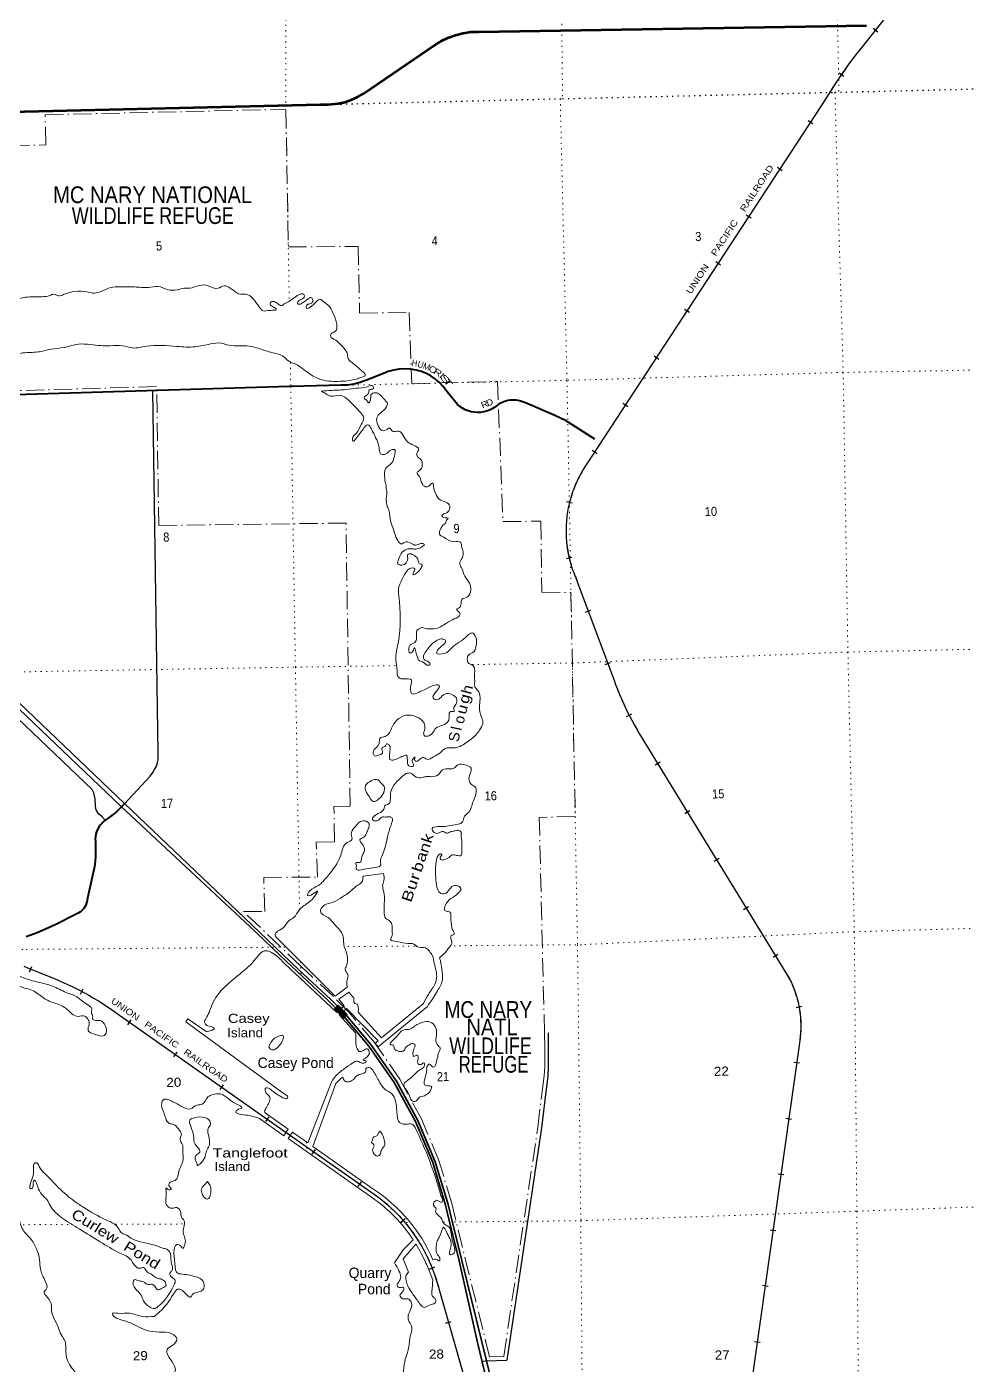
# Model space of a CAD drawing. Header units: feet. Extents: x 505285 to 763886, y -543582 to -353855.
# Drawn here: x 515456 to 533456, y -489985 to -464358 of the extents above; entities that cross this region are included whole.
import ezdxf
from ezdxf.enums import TextEntityAlignment as Align

# ---------------------------------------------------------------- set-up
doc = ezdxf.new("R2010")
doc.units = ezdxf.units.FT
doc.header["$LTSCALE"] = 70
doc.linetypes.add('DOT_DASHED', pattern=[7.7, 5, -1.2, 0.3, -1.2])
doc.linetypes.add('DOTTED', pattern=[1.5, 0.3, -1.2])
for name, color, linetype, lineweight in [('20', 7, 'Continuous', 70), ('23', 7, 'Continuous', 70), ('26', 7, 'Continuous', 40), ('27', 7, 'Continuous', 13), ('29', 7, 'Continuous', 25), ('34', 7, 'Continuous', 25), ('39', 7, 'Continuous', 13), ('42', 7, 'Continuous', 25), ('44', 7, 'DOT_DASHED', 13), ('57', 7, 'Continuous', 13), ('6', 7, 'DOTTED', 25), ('7', 7, 'DOTTED', 13)]:
    doc.layers.add(name, color=color, linetype=linetype, lineweight=lineweight)
doc.layers.add('41', color=7, linetype='Continuous')

msp = doc.modelspace()

# ---------------------------------------------------------------- linework, layer by layer
at = {"layer": '20', "lineweight": 35}
for p, q in [((517269.86, -479292.64), (509086.5, -471490.19)), ((517328.52, -479231.12), (509208.76, -471489.31)), ((517269.86, -479292.64), (519725.83, -481585.91)), ((519760.33, -481549.73), (517328.52, -479231.12)), ((520434.21, -482261.32), (519725.83, -481585.91)), ((524809.51, -492511.13), (524171.31, -489919.55))]:
    msp.add_line(p, q, dxfattribs=at)
for points in [[(524253.75, -489898.85), (523588.84, -487198.78), (523518.52, -486907.78), (523272.4, -486087.55), (522941.88, -485297.55), (522530.61, -484546.42), (522043.06, -483842.4), (521574.45, -483288.73), (521273.91, -482980.67), (520657.12, -482404.77), (519760.33, -481549.73)], [(524171.31, -489919.55), (524079.97, -489548.63), (523731.33, -487986.5), (523540.26, -487210.63), (523470.24, -486920.85), (523225.26, -486104.43), (522896.77, -485319.26), (522488.01, -484572.73), (522003.33, -483872.86), (521537.43, -483322.38), (521238.93, -483016.42), (520622.81, -482441.14), (520434.21, -482261.32)], [(524896.97, -492511.28), (524894.07, -492499.03), (524253.75, -489898.85)]]:
    msp.add_lwpolyline(points, dxfattribs=at)
at = {"layer": '23'}
msp.add_lwpolyline([(509849.07, -466104.82), (509849.72, -466104.81), (515143.03, -465984.84), (521070.86, -465844.14), (521224.56, -465843.45), (521286.38, -465841.44), (521414.96, -465827.27), (521541.35, -465799.73), (521664.18, -465759.14), (521782.08, -465705.92), (521893.78, -465640.68), (523280.62, -464697.35), (523353.55, -464649.58), (523381.18, -464633.82), (523517.16, -464567.29), (523659.35, -464515.34), (523806.19, -464478.55), (523956.07, -464457.3), (524106.17, -464455), (531530.13, -464330.84)], dxfattribs=at)
at = {"layer": '26'}
msp.add_line((517328.52, -479231.12), (517269.86, -479292.64), dxfattribs=at)
for points in [[(526325.48, -472253.57), (525819.32, -471926.65), (525772.97, -471899.37), (525696.98, -471863.02), (525549.72, -471795.51), (525003.09, -471558.99), (524946.92, -471536.3), (524888.69, -471519.6), (524829.03, -471509.08), (524768.59, -471504.86), (524708.05, -471506.97), (524664.8, -471512.41), (524641.09, -471518.4), (524585.15, -471537.04), (524531.46, -471561.42), (524480.62, -471591.28), (524433.18, -471626.3), (524412.72, -471641.28), (524362.43, -471672.62), (524309.13, -471698.53), (524253.41, -471718.73), (524195.89, -471733), (524137.2, -471741.17), (524077.97, -471743.17), (524018.85, -471738.96), (523960.5, -471728.6), (523903.56, -471712.19), (523848.63, -471689.92), (523796.34, -471662.04), (523747.25, -471628.84), (523701.9, -471590.69), (523501.74, -471348.34), (523483.09, -471320.37), (523421.67, -471240.89), (523352.27, -471168.27), (523275.67, -471103.3), (523192.69, -471046.7), (523104.25, -470999.07), (523036.32, -470971.21), (523011.25, -470960.93), (522986.32, -470954.2), (522906.8, -470932.75), (522799.9, -470915.62), (522691.8, -470909.77), (522583.67, -470915.24), (522476.71, -470931.99), (522372.09, -470959.82), (522326.83, -470975.61), (521964.37, -471122.39), (521958.24, -471125.03), (521839.78, -471168.43), (521717.44, -471199.22), (521592.55, -471217.05), (521466.48, -471221.73), (520533.48, -471242.62), (520508.92, -471243.17), (520483.48, -471243.94), (515235.45, -471404.38)], [(517269.86, -479292.64), (517178.1, -479385.46), (517079.15, -479464.95), (517066.25, -479473.88), (517041.66, -479490.89), (517016.25, -479507.43), (516977.09, -479534.03), (516950.77, -479556.27), (516925.87, -479577.31), (516900.77, -479601.08), (516891.37, -479609.98), (516860.56, -479645.99), (516833.68, -479685.02), (516811.04, -479726.64), (516792.86, -479770.4), (516779.36, -479815.82), (516770.68, -479862.41), (516766.92, -479909.64), (516768.12, -479957.01), (516769.72, -479973.64), (516771.64, -480170.87), (516771.18, -480233.64), (516767.43, -480338.54), (516752.73, -480442.48), (516747.5, -480467.58), (516619.47, -481041.53), (516610.53, -481084.67), (516583.92, -481176.99), (516566.95, -481208.49), (516546.77, -481238.05), (516523.62, -481265.33), (516497.74, -481290.05), (516469.42, -481311.93), (516438.97, -481330.72), (516411.92, -481344.01), (515986.93, -481560.58), (515654.89, -481704.75), (515654.83, -481704.77), (515444.52, -481779.51)]]:
    msp.add_lwpolyline(points, dxfattribs=at)
at = {"layer": '29'}
for p, q in [((517969.89, -478274.15), (517868.8, -471324.93)), ((517818.56, -478703.64), (517326.57, -479233.22)), ((524649.2, -489889.04), (525311.09, -485439.7)), ((524253.75, -489898.85), (524171.31, -489919.55)), ((524253.75, -489898.85), (524646.08, -489891.12))]:
    msp.add_line(p, q, dxfattribs=at)
for points in [[(516956.94, -479547.72), (516897.33, -479482.74), (516831.06, -479426.91), (516785.72, -479353.63), (516771.77, -479287.32), (516764.8, -479137.27), (516736.89, -479025.6), (516706.11, -478962.39), (514130.69, -476506.84)], [(517818.56, -478703.64), (517869.43, -478636.54), (517902.95, -478580.65), (517938.71, -478515.81), (517958.82, -478444.26), (517967.76, -478392.83), (517969.89, -478274.15)], [(525311.09, -485439.7), (525394.04, -484751.62), (525434.27, -484452.01), (525443.2, -484264.2), (525443.2, -483910.94), (525438.74, -483620.27)]]:
    msp.add_lwpolyline(points, dxfattribs=at)
at = {"layer": '34', "lineweight": 13}
for p, q in [((539074.46, -455109.66), (531493.54, -464679.65)), ((515455.9, -482369), (516043.83, -482608.4)), ((523339.44, -488513.72), (525517.91, -496133.73))]:
    msp.add_line(p, q, dxfattribs=at)
at = {"layer": '34'}
for p, q in [((531655.66, -464384.63), (531742.36, -464453.31)), ((531004.94, -465240.87), (531095.96, -465303.73)), ((530408.27, -466149.57), (530500.84, -466210.12)), ((529823.55, -467048.32), (529916.11, -467108.86)), ((529227.02, -467955.57), (529319.59, -468016.11)), ((528642.3, -468854.31), (528734.86, -468914.86)), ((528045.77, -469761.56), (528138.34, -469822.11)), ((527461.05, -470660.31), (527553.62, -470720.85)), ((526864.52, -471567.56), (526957.09, -471628.1)), ((526279.8, -472466.3), (526372.37, -472526.85)), ((525789.04, -473448.43), (525896.54, -473474.46)), ((525783.48, -474535.88), (525891.21, -474510.78)), ((526148.67, -475564.83), (526252.35, -475526.29)), ((526524.74, -476568.93), (526628.42, -476530.38)), ((526936.4, -477566.51), (527034.75, -477515.91)), ((527485.56, -478491.72), (527579.9, -478433.99)), ((528050.08, -479419.22), (528144.43, -479361.49)), ((528611.96, -480332.42), (528706.31, -480274.68)), ((529176.49, -481259.92), (529270.83, -481202.19)), ((529738.37, -482173.12), (529832.72, -482115.38)), ((515508.05, -482450.82), (515549.77, -482348.38)), ((516484.75, -482877.96), (516536.76, -482780.34)), ((530180.92, -483133.68), (530289.58, -483113.04)), ((517389.1, -483464.78), (517452.71, -483374.29)), ((518267.76, -484079.27), (518331.38, -483988.78)), ((530137.5, -484180.58), (530247.03, -484195.99)), ((519154.53, -484705.84), (519218.15, -484615.35)), ((520033.2, -485320.32), (520096.81, -485229.84)), ((529983.56, -485255.4), (530093.1, -485270.82)), ((520919.96, -485946.89), (520983.58, -485856.41)), ((529836.69, -486317.51), (529946.22, -486332.93)), ((521798.62, -486561.38), (521862.24, -486470.9)), ((522616.71, -487248.84), (522700.57, -487176.71)), ((529682.76, -487392.33), (529792.29, -487407.75)), ((523164.16, -488143.64), (523266.92, -488102.72)), ((529535.88, -488454.44), (529645.41, -488469.86)), ((523471.28, -489179.01), (523577.63, -489148.61)), ((529381.95, -489529.27), (529491.48, -489544.68))]:
    msp.add_line(p, q, dxfattribs=at)
for points in [[(539082.42, -455101.39), (531494.39, -464680.35), (531455.24, -464727.56), (531361.38, -464846.71), (531269.45, -464966.06), (531179.27, -465087.5), (531091.57, -465211.53), (531005.79, -465335.73), (530922.22, -465461.31), (530841.12, -465589.48), (530659.77, -465869.57), (526163.25, -472744.24), (526145.62, -472773.16), (526126.36, -472803.21), (526105.49, -472836.56), (526085.4, -472870.54), (526065.89, -472904.75), (526046.78, -472939.3), (526028.47, -472973.98), (526010.74, -473009.39), (525993.5, -473044.83), (525977.16, -473080.62), (525961.11, -473116.53), (525945.84, -473153.08), (525931.29, -473189.56), (525917.33, -473226.28), (525903.84, -473263.53), (525891.37, -473300.82), (525879.2, -473338.23), (525867.91, -473375.99), (525857.02, -473414.08), (525847.03, -473452), (525837.75, -473490.37), (525828.95, -473528.76), (525820.76, -473567.38), (525813.58, -473606.05), (525806.78, -473645.04), (525800.69, -473683.97), (525795.42, -473723.04), (525790.85, -473762.04), (525786.87, -473801.29), (525783.39, -473840.55), (525780.93, -473879.86), (525778.97, -473919.2), (525777.81, -473958.67), (525777.17, -473998.17), (525777.42, -474037.52), (525778.19, -474076.89), (525779.67, -474116.2), (525781.96, -474155.64), (525784.86, -474194.83), (525788.36, -474234.23), (525792.69, -474273.27), (525797.6, -474312.55), (525803.35, -474351.46), (525809.6, -474390.39), (525816.48, -474429.06), (525824.14, -474467.86), (525832.65, -474506.3), (525841.56, -474544.57), (525851.28, -474582.97), (525861.52, -474620.89), (525872.48, -474658.75), (525884.35, -474696.44), (525896.55, -474733.75), (525909.45, -474771), (525923.28, -474808.09), (525937.43, -474844.79), (525952.2, -474881.22), (525967.89, -474917.52), (525999.55, -474999.57), (526708.27, -476905.94), (526719.73, -476936.37), (526759.4, -477038.3), (526801, -477139.83), (526845.1, -477240.66), (526889.98, -477340.31), (526936.8, -477439.57), (526986.13, -477538.13), (527036.23, -477635.51), (527087.96, -477731.96), (527142.18, -477827.68), (527179.7, -477887.32), (529986.07, -482473.3), (530058, -482594.18), (530068.23, -482614.86), (530083.36, -482646.3), (530097.88, -482677.85), (530111.76, -482709.7), (530125, -482741.67), (530137.81, -482773.99), (530150.2, -482806.45), (530161.73, -482839.19), (530172.85, -482872.07), (530183.32, -482905.27), (530193.37, -482938.61), (530202.61, -482972.04), (530211.42, -483005.61), (530219.61, -483039.3), (530227.16, -483073.3), (530234.11, -483107.2)], [(515396.74, -482344.44), (515456.3, -482367.98), (516044.25, -482607.39), (516070.42, -482618.36), (516167.88, -482661.24), (516264.6, -482706.52), (516360.15, -482752.52), (516455.28, -482800.4), (516549.67, -482850.69), (516642.88, -482901.69), (516735.16, -482954.27), (516826.7, -483009.25), (517012.52, -483130.13), (519951.41, -485196.1), (522038.33, -486663.16), (522083.68, -486694.09), (522128.53, -486726.09), (522173.22, -486758.78), (522216.78, -486792.1), (522259.95, -486826.47), (522302.57, -486861.31), (522344.75, -486896.91), (522385.85, -486933.45), (522426.8, -486970.66), (522466.92, -487008.41), (522506.26, -487047.01), (522544.77, -487086.14), (522582.81, -487126.04), (522620.32, -487166.41), (522656.76, -487207.68), (522692.68, -487249.43), (522727.82, -487292.01), (522762.42, -487335.06), (522795.88, -487378.72), (522828.8, -487422.84), (522860.88, -487467.49), (522892.21, -487513), (522922.61, -487558.73), (522952.55, -487605.23), (522981.27, -487652.04), (523009.53, -487699.61), (523036.57, -487747.49), (523063.06, -487795.83), (523088.64, -487844.41), (523113.46, -487893.83), (523137.06, -487943.56), (523160.04, -487993.43), (523182.26, -488044.15), (523203.47, -488094.81), (523223.86, -488145.99), (523243.09, -488197.8), (523261.63, -488249.44), (523279.33, -488301.63), (523295.89, -488354.43), (523311.75, -488407.08), (523326.71, -488459.96), (523340.5, -488513.44), (525518.96, -496133.43)], [(530234.11, -483107.2), (530240.62, -483141.46), (530246.34, -483175.61), (530251.6, -483210.09), (530256.09, -483244.47), (530260.15, -483278.99), (530263.62, -483313.43), (530266.44, -483348.18), (530268.47, -483382.82), (530270.11, -483417.4), (530271.1, -483452.3), (530271.54, -483486.92), (530271.34, -483521.65), (530270.33, -483556.48), (530268.96, -483591.05), (530266.97, -483625.73), (530264.17, -483660.51), (530260.99, -483695.03), (530257.23, -483729.47), (530252.64, -483764), (530237.67, -483860.62), (529138.3, -491670.53)]]:
    msp.add_lwpolyline(points, dxfattribs=at)
at = {"layer": '34', "lineweight": 13}
for points in [[(530840.2, -465588.88), (530658.85, -465868.97), (526162.32, -472743.65), (526144.69, -472772.57)], [(525966.88, -474917.93), (525998.53, -474999.95), (526707.99, -476908.3), (526709.95, -476914.19)], [(527141.24, -477828.24), (527178.77, -477887.89), (529985.13, -482473.86), (530057.04, -482594.7)], [(516826.12, -483010.18), (517011.91, -483131.04), (519950.78, -485196.99), (522037.71, -486664.06)], [(530251.56, -483763.84), (530236.59, -483860.45), (529137.22, -491670.36), (529090.21, -491976.88), (529070.76, -492174.25), (529063.42, -492459.75), (528911.53, -497442.45)]]:
    msp.add_lwpolyline(points, dxfattribs=at)
for centre, radius, start, end in [((538190.47, -470181.17), 8666.93, 140.59693, 148.00374), ((528035.39, -474009.32), 2259.27, 146.81029, 203.71388), ((532595.07, -474697.74), 6288.42, 200.5808, 209.85582), ((513655.45, -488221.19), 6099.82, 58.68135, 66.94907), ((528281.19, -483490.91), 1989.18, 352.11386, 26.77868), ((520279.24, -489284.5), 3155.78, 14.13722, 56.13603)]:
    msp.add_arc(centre, radius, start, end, dxfattribs=at)
at = {"layer": '39'}
for p, q in [((521916.24, -480488.11), (522192.7, -480442.05)), ((521896.32, -480623.68), (522286.22, -480568.93)), ((520390.5, -482294.15), (521391.12, -483229.59)), ((521391.12, -483229.59), (521416.15, -483206.5)), ((521441.59, -483282.52), (521748.31, -483620.33)), ((521292.13, -484547.49), (520834.54, -485728.49)), ((519907.65, -485258.35), (520377.98, -485589.54)), ((520020.98, -485154.72), (520459.46, -485463.96)), ((520377.98, -485589.54), (520459.46, -485463.96)), ((520539.52, -485520.43), (520834.54, -485728.49)), ((520458.9, -485646.52), (522051.18, -486767.75)), ((520932.71, -485797.72), (522077.81, -486605.31)), ((518268.41, -487830.58), (518300.41, -488167.84))]:
    msp.add_line(p, q, dxfattribs=at)
for points in [[(520242.56, -481803.33), (521360.58, -482918.17), (521589.47, -482747.96)], [(521416.15, -483206.5), (521528.98, -483101.58), (521426.8, -482977.18), (521621.82, -482843.65), (521716.82, -482957.94), (521712.49, -483030.39), (521735.26, -483059.99), (521785.79, -483074.86), (521805.76, -483156.78), (521801.38, -483227.22), (522243.11, -483718.69), (523048.1, -483058.96)], [(523123.34, -483115.14), (522181.77, -483886.15), (522124.02, -483821.19), (522181.32, -483773.98), (521578.33, -483156.81), (521470.73, -483255.11), (521441.59, -483282.52)], [(520418.33, -484812.18), (520268.03, -484706.44), (518497.33, -483408.15), (518538.25, -483354.94), (518889.19, -483597.79)], [(521453.76, -484505.47), (521373.42, -484589.76), (520932.71, -485797.72)], [(520537.72, -485522.57), (520539.52, -485520.43), (520458.9, -485646.52)], [(522854.21, -487585.77), (522660.04, -487772.39), (522491.25, -488023.56)], [(522902.94, -487665.42), (522660.15, -487949.22), (522764.35, -488199.94)], [(523093.06, -488029.35), (523110.45, -488063.4), (523229.6, -488351.66)]]:
    msp.add_lwpolyline(points, dxfattribs=at)
for centre, radius, start, end in [((520047.35, -485125.91), 39.05, 146.13238, 227.52413), ((516429.3, -488628.32), 7205.48, 15.16736, 26.30849), ((520396.7, -489195.07), 3087.55, 23.3803, 57.01094), ((520396.7, -489195.07), 2937.55, 33.21879, 55.72141), ((520396.7, -489195.07), 2937.55, 23.38031, 31.43083), ((518403.55, -488125.89), 111.34, 202.13078, 252.10552)]:
    msp.add_arc(centre, radius, start, end, dxfattribs=at)
for points in [[(509956.18, -468699.8), (510173.36, -468709.46), (510381.19, -468754.76), (510559.38, -468820.86), (510588.97, -468884.46), (510514.74, -468972.63), (510436.59, -469064.92), (510391.52, -469112.2), (510406.83, -469166.1), (510498.18, -469123.74), (510590.28, -469027.11), (510669.18, -468966.96), (510710.52, -468931.81), (510788.48, -468917.91), (510927.29, -468844.28), (511169.08, -468882.75), (511318.48, -468919.39), (511555.13, -468909.75), (511726.94, -468959.93), (512027.1, -469091.45), (512323.62, -469152.74), (512390.3, -469171.25), (512499.95, -469224.91), (512556.7, -469334.08), (512664.9, -469411.89), (512840.06, -469347.45), (513013.67, -469303.14), (513101.86, -469297.02), (513267.5, -469341.32), (513459.22, -469384.99), (513663.5, -469450.48), (513770.91, -469494.14), (513967.91, -469505.54), (514089.54, -469470.5), (514151.23, -469446.93), (514204.14, -469477.83), (514243.85, -469545.21), (514447.14, -469568.51), (514643.11, -469535.73), (514762.74, -469500.74), (514904.07, -469535.56), (515131.3, -469552.27), (515238.34, -469579.87), (515314.21, -469561.99), (515434.07, -469537.04), (515746.97, -469525.59), (515894.97, -469501.98), (515976.76, -469479.95), (516067.79, -469509.94), (516161.58, -469485.61), (516603.99, -469432.9), (516720.97, -469456.25), (516850.96, -469435.07), (517021.91, -469362.69), (517368.59, -469336.38), (517517.2, -469338.87), (517782.41, -469348.65), (517966.66, -469330.21), (518148.68, -469388.18), (518335.55, -469395.8), (518477.35, -469364.3), (518573.7, -469364.03), (518755.1, -469309.48), (518927.93, -469317.43), (519111.72, -469365.32), (519241.1, -469318.04), (519348.47, -469359.69), (519424.06, -469416.18), (519509.59, -469468.4), (519686.71, -469488.31), (519793.05, -469572.19), (519902.89, -469720.3), (519966.77, -469791.12), (520121.26, -469787.45), (520231.28, -469770.77), (520180, -469723.76), (520112.57, -469673.12), (520117.7, -469634.81), (520187.64, -469621.1), (520269.02, -469667.39), (520327.91, -469696.14), (520393.27, -469658.41), (520492.47, -469607.83), (520630.62, -469506.09), (520760.61, -469484.91), (520765.84, -469537.04), (520680.78, -469591.3), (520636.09, -469654.66), (520676.59, -469669.77), (520748.02, -469633.91), (520832.98, -469575.63), (520898.44, -469541.93), (520929.8, -469595.44), (520895.14, -469658.55), (520819.41, -469682.46), (520806.96, -469751.07), (520886.51, -469719.04)], [(520886.51, -469719.04), (520984.91, -469634.32), (521061.89, -469578.23), (521145.37, -469628.5), (521251.89, -469720.41), (521331.74, -469873.25), (521390.07, -470050.71), (521353.36, -470198.27), (521281.97, -470236.14), (521267.05, -470284.72), (521371.19, -470360.62), (521502.64, -470488.11), (521585.56, -470600.69), (521606.14, -470708.71), (521710.9, -470810.72), (521839.96, -470922.19), (521931.04, -471039.83), (521874.79, -471065.79), (521783.92, -471096.08), (521595.17, -471136.65), (521410.73, -471146.92), (521236.04, -471143.14), (521032.91, -471092.07), (520764.06, -470925.64), (520578.63, -470807.46), (520481.34, -470767.57), (520380.97, -470681.54), (520091.54, -470579.9), (519854.93, -470505.14), (519665.35, -470467.44), (519285.45, -470446.32), (519176.31, -470414.75), (518973.95, -470431.61), (518678.09, -470484.85), (518334.68, -470478.94), (517744.4, -470474.87), (517482.18, -470507.22), (517288.5, -470465.6), (517053.61, -470465.15), (516679.73, -470443.89), (516446.63, -470433.34), (516171.11, -470498.16), (515922.93, -470530.18), (515669.25, -470584.43), (515382.63, -470603.29), (515108.83, -470656.01), (514887.11, -470617.07), (514650.88, -470644.78), (514419.45, -470620.13), (514238.41, -470604.34), (514162.58, -470537.82), (514053.92, -470612.74), (513896.92, -470680.77), (513222.09, -470666.65), (513047.35, -470662.76), (512812.6, -470581.93), (512645.52, -470561.78), (512542.96, -470554.17), (512476.28, -470535.66), (512330.76, -470579.3), (512112.11, -470586.5), (511297.4, -470513.41), (511014.32, -470512.1), (510811.49, -470508.88), (510770.19, -470459.62), (510784.61, -470388.94), (510751.24, -470335.48), (510589.43, -470283.06), (510421.31, -470218.73), (510436.14, -470166.13), (510531.37, -470117.65), (510590.11, -470053.96), (510574.8, -470000.07), (510493.29, -469947.75), (510378.51, -469932.39), (510317.52, -469899.67), (510303.7, -469823.64), (510319.05, -469706.73), (510309.71, -469650.68), (510262.73, -469702.03), (510177.91, -469766.34), (510096.81, -469732.1), (510056.82, -469652.67), (509966.24, -469667.82)], [(523012.9, -475859.79), (523156.05, -475886.53), (523316.28, -475870.67), (523565.99, -475732.12), (523736.93, -475573.33), (523685.23, -475508.24), (523730.77, -475481.04), (523769.07, -475401.76), (523781.34, -475325.1), (523892.52, -475272.23), (523953.83, -475146.18), (523926.52, -475008.18), (523841.22, -474879.59), (523775.19, -474716.38), (523743.22, -474636.76), (523786.89, -474529.22), (523801.48, -474380.17), (523777.78, -474310.4), (523765.92, -474232.31), (523625.06, -474217.57), (523436.36, -474131.62), (523356.76, -474075.24), (523382.23, -473962.1), (523426.88, -473896.74), (523468.26, -473863.6), (523487.01, -473806.89), (523520.37, -473773.95), (523435.55, -473751.85), (523400.78, -473724.54), (523434, -473685.57), (523511.5, -473651.58), (523552.93, -473534.05), (523478.97, -473461.45), (523351.17, -473404.2), (523278.28, -473291.39), (523241.08, -473159.65), (523227.5, -473093.66), (523162.32, -473139.41), (523110.81, -473168.77), (523027.34, -473118.5), (522971.66, -472969.11), (522925.75, -472893.84), (522980.89, -472848.33), (523024.89, -472754.84), (523002.3, -472646.87), (522934.73, -472590.2), (522921.24, -472528.22), (522959.55, -472448.94), (522859.36, -472370.94), (522743.37, -472303.37), (522660.26, -472182.76), (522572.02, -472100.46), (522455.61, -472101.21), (522406.15, -472046.12), (522304.81, -472090.73), (522156.09, -471911.39), (522156.56, -471845.07), (522183.47, -471794.19), (522283.74, -471703.39), (522356.84, -471567.02), (522288.62, -471482.23), (522214.38, -471397.59), (522131.33, -471365.4), (522043.85, -471401.64), (522037.55, -471476.14), (521997.24, -471555.47), (521955.95, -471506.21), (521910.97, -471471.11), (521953.84, -471415.83), (522004.65, -471356.35), (522007.68, -471314.08), (522089.29, -471284.01), (522080.51, -471239.83), (521969.93, -471249.59), (521765.04, -471278.86), (521572.99, -471302.69), (521295.15, -471318.94), (521092.79, -471335.8)], [(521092.79, -471335.8), (521176.18, -471382.05), (521271.69, -471432.03), (521457.95, -471413.54), (521567.7, -471471.22), (521847.25, -471751.94), (521905.58, -471842.99), (521856.36, -471970.76), (521763.94, -472139.74), (521688.08, -472244.02), (521693.03, -472284.1), (521806.91, -472174.89), (521880.95, -472078.69), (521941.37, -472000.89), (521979.03, -471979.9), (522051.12, -472058.57), (522133.3, -472225.41), (522198.02, -472418.8), (522228.78, -472532.61), (522305.39, -472546.87), (522398.19, -472480.36), (522491.93, -472454.02), (522492.78, -472576.58), (522443.65, -472708.36), (522327.62, -472811.59), (522305.89, -472998.99), (522344.82, -473291.45), (522348.1, -473518.45), (522384.26, -473606), (522403.22, -473730.14), (522501.41, -474067.41), (522554.56, -474194.76), (522638.32, -474257.07), (522679.84, -474229.97), (522808.67, -474244.99), (522899.93, -474285.02), (523005.47, -474248.36), (523059.97, -474261.13), (522945.62, -474350.25), (522859.44, -474356.32), (522719.09, -474363.67), (522624.56, -474442.27), (522571.01, -474556.08), (522556.87, -474638.8), (522661.81, -474662.43), (522730.58, -474598.51), (522747.05, -474529.79), (522745.6, -474467.53), (522779.28, -474448.65), (522854.03, -474468.98), (522931.86, -474535.45), (522949.23, -474591.31), (522976.52, -474642.9), (523021.04, -474657.92), (523004.34, -474716.59), (522906.5, -474825.42), (522850.88, -474850.85), (522854.05, -474814.61), (522882.28, -474733.56), (522833.75, -474718.64), (522750.37, -474758.8), (522636.35, -474948.39), (522582.79, -475062.19), (522577.3, -475257.24), (522567.65, -476135.62), (522517.56, -476484.45), (522542.07, -476674.77), (522567.36, -476812.82), (522644.4, -476845.15), (522821.61, -476869.08), (522813.17, -476937.6), (522802.03, -477062.45), (522817.43, -477120.36), (522967.44, -477096.71), (523189.76, -476988.94), (523289.42, -476958.44), (523349.94, -476971.07), (523319.71, -477052.17), (523257.24, -477128.01), (523233.02, -477208.96), (523316.08, -477241.15), (523404.77, -477170.72), (523524.12, -477123.68), (523629.44, -477163.38), (523687.34, -477236.35), (523665.51, -477333.33), (523629.22, -477412.56), (523638.51, -477466.59), (523570.29, -477468.21), (523538.24, -477557.39), (523522.43, -477654.22), (523417.83, -477731.06), (523286.62, -477786.42), (523214.78, -477890.61), (523105.6, -477943.44), (523071.35, -477938.22), (523051.84, -477876.39)], [(523051.84, -477876.39), (523077.36, -477765.27), (523049.03, -477669.48), (522922.35, -477574.03), (522768.88, -477535.47), (522575.72, -477602.35), (522454.74, -477751.92), (522385.79, -477894.22), (522316.69, -477944.09), (522215.21, -477982.67), (522199.44, -478081.51), (522123.39, -478177.76), (522085.42, -478271.1), (522118.64, -478318.54), (522186.58, -478304.87), (522261.93, -478264.9), (522254.74, -478214.83), (522263.37, -478154.34), (522311.1, -478135.12), (522342.17, -478090.17), (522394.95, -478115.05), (522405.45, -478221.3), (522399.44, -478307.85), (522407.28, -478386.03), (522489.82, -478396.13), (522595.13, -478349.42), (522682.56, -478311.17), (522730.62, -478306.01), (522737.62, -478348.05), (522743.32, -478420.25), (522759.28, -478502.26), (522813.97, -478523.07), (522857.78, -478507.96), (522842.43, -478452.06), (522836.96, -478389.9), (522888.1, -478344.47), (522879.05, -478386.89), (522899.91, -478420.55), (522981.32, -478382.45), (523052.8, -478348.6), (523109.82, -478383.42), (523243.22, -478336.04), (523373.81, -478254.57), (523466.33, -478176.01), (523620.68, -478166.32), (523861.34, -478070.18), (524064.2, -477902.59), (524141.98, -477794.24), (524187.28, -477670.59), (524152.55, -477558.88), (524128.47, -477473.05), (524126.46, -477300.28), (524129.29, -477163.56), (524059.86, -477026.56), (524020.68, -476967.17), (524027.42, -476926.85), (524024.76, -476812.38), (524026.85, -476729.94), (524022.6, -476633.58), (523960.82, -476566.73), (523908, -476539.85), (523889.61, -476439.81), (523902.62, -476395.29), (523993.7, -476340.88), (524054.95, -476212.83), (524051.07, -476046.14), (523997.08, -475969.05), (523821, -476079.73), (523654.95, -476190.18), (523529.3, -476311.72), (523356.01, -476370.09), (523303.47, -476355.26), (523318.17, -476296.64), (523426.18, -476193.6), (523472.5, -476114.13), (523385.34, -476078.02), (523311.67, -476103.88), (523167.83, -476219.83), (523095.93, -476322.01), (523046.25, -476429.69), (523071.59, -476483.35), (523142.6, -476515.82), (523172.05, -476573.4), (523146.2, -476584.06), (523030.25, -476518.49), (522955.17, -476484.1), (522929.32, -476408.36), (522899.36, -476328.69), (522879.34, -476244.77), (522842.85, -476315.96), (522787.38, -476347.42), (522768.99, -476247.39), (522795.77, -476190.48), (522881.1, -476148.27), (522916.98, -476050.96), (522923.92, -475918.17), (523012.9, -475859.79)], [(507874.36, -478420.91), (508222.72, -478300.85), (508538.45, -478152.69), (508783.92, -478004.19), (508968.67, -477835.02), (509103.84, -477777.56), (509214.62, -477879.42), (509273.69, -478002.61), (509403.69, -478067.84), (509520.53, -478171.57), (509697.93, -478289.94), (509897.74, -478421.84), (510129.79, -478645.41), (510627.38, -479065.64), (510839.69, -479217.34), (511285.03, -479634.78), (511815.71, -480182.83), (511979.54, -480321.61), (512384.24, -480717.92), (512715.26, -481053.68), (513057.44, -481523.82), (513376.71, -482044.73), (513685.3, -482537.77), (513726.97, -482689.5), (513710.6, -482762.23), (513749.43, -482877.86), (513859.56, -483124.42), (514213.12, -483652.56), (514627.26, -484368.15), (514767.49, -484614), (514814.95, -484755.54), (514964.08, -484952.95), (515077.43, -485165.27), (515106, -485357.51), (515177.31, -485574.85), (515142.69, -485639.97), (515119.42, -485761.1), (515099.87, -485870.07), (515056.21, -485977.61), (515020.1, -486151.29), (515024.12, -486237.6), (515068.4, -486328.98), (515100.93, -486432.71), (515064.59, -486509.93), (515097.68, -486724.16), (515199.37, -486952.84), (515320.33, -487233.3), (515369.65, -487368.78), (515524.62, -487558.01), (515641.6, -487754.17), (515700.83, -487969.79), (515716.94, -488144.23), (515800.14, -488355.26), (515828.33, -488531.43), (515787.18, -488574.6), (515854.1, -488689.56), (515928.02, -488846.56), (515933.02, -488975.05), (516011.46, -489154.04), (516132.28, -489428.48), (516184.54, -489517.67), (516201.86, -489657.92), (516235.47, -489894.24), (516325.3, -490044.83), (516447.83, -490220.76), (516497.31, -490448.67), (516533.24, -490612.6), (516723.08, -491005.97), (516836.38, -491302.69), (516901.49, -491512.14), (516903.69, -491692.94), (516924.51, -491897.42), (517030.17, -492210.4), (517136.56, -492469.1), (517180.15, -492616.77), (517206.9, -492817.09), (517263.6, -492924.25), (517280.73, -493056.47), (517325.86, -493270.42), (517381.86, -493433.86), (517402.35, -493537.87), (517367.93, -493697.44), (517409, -493909.47), (517492.67, -494140.58), (517588.71, -494385.47), (517720.17, -494685.78), (517870.99, -495041.9), (518036.65, -495345.42), (518215.8, -495710.91), (518311.83, -495869.39), (518386.78, -496070.57), (518469.19, -496333.86), (518557.48, -496418.17), (518621.58, -496326.23), (518740.83, -496188.76), (518865.4, -496021.02), (518930.57, -495802.45)], [(522712.63, -478654.08), (522547.52, -478804.7), (522434.84, -478966.12), (522414.46, -479125.36), (522381.02, -479240.69), (522309.54, -479274.54), (522294.56, -479321.11), (522253.88, -479384.37), (522148.71, -479437.11), (522074.72, -479535.32), (522155.63, -479561.53), (522264.24, -479484.6), (522316.55, -479489.39), (522382.62, -479481.79), (522443.28, -479500.45), (522437.78, -479609.09), (522366.87, -479839.85), (522337.67, -479965.14), (522297.22, -480124.85), (522234.66, -480283.07), (522226.64, -480369.67), (522233.41, -480401.66), (522192.7, -480442.05)], [(522712.63, -478654.08), (522805.54, -478649.28), (522911.74, -478725.16), (523022.29, -478730.61), (523108.25, -478714.53), (523234.77, -478715.59), (523353.85, -478656.54), (523410.44, -478586.9), (523566.54, -478565.16), (523616.57, -478557.97), (523703.31, -478489.63), (523866.09, -478495.87), (523959.86, -478555.96), (523947.8, -478640.64), (523921.14, -478787.94), (523967.13, -478865.23), (524036.54, -478913.84), (524058.59, -478997.72), (523996.9, -479192.06), (523909.41, -479399.06), (523834.9, -479475.15), (523795.22, -479580.56), (523597.97, -479645.46), (523464.04, -479670.69), (523323.52, -479671.97), (523211.99, -479710.75), (523251.82, -479782.15), (523324.49, -479798.54), (523424.11, -479766.06), (523485.07, -479796.79), (523558.85, -479774.97), (523636.69, -479755.06), (523710.7, -479743.28), (523767.74, -479778.12), (523771.4, -479848.36), (523781.45, -479934.53), (523781.62, -480026.95), (523780.34, -480143.52), (523768.09, -480220.17), (523681.8, -480222.18), (523601.25, -480212.01), (523538.17, -480261.71), (523438.82, -480306.23), (523378.53, -480303.63), (523365.54, -480263.74), (523400.34, -480206.67), (523383.96, -480192.98), (523336.41, -480220.22), (523300.12, -480299.43), (523278.9, -480506.89), (523297.31, -480777.72), (523379.68, -480950.61), (523485.95, -480944.1), (523569.87, -480841.67), (523677.25, -480796.96), (523763.04, -480859.25), (523712.9, -480946.83), (523574.79, -481050.53), (523465.43, -481181.68), (523459.67, -481278.27), (523567.02, -481317.95), (523569.14, -481408.32), (523579.67, -481514.57), (523600.52, -481632.63), (523631.12, -481738.41), (523579.41, -481759.72), (523594.43, -481885.95), (523544.43, -481979.55), (523458.73, -482092.07), (523352.44, -482182.97)], [(522105.09, -478770.99), (522179.56, -478779.27), (522241.25, -478842.11), (522294.82, -478901.12), (522287.45, -479015.84), (522196.05, -479142.6), (522088.74, -479189.36), (522012.5, -479104.76), (521945.63, -478991.8), (521931.67, -478909.75), (522105.09, -478770.99)], [(521916.24, -480488.11), (521906.2, -480487.8), (521798.23, -480506.44), (521761.74, -480491.23), (521764.07, -480418.83), (521754.74, -480362.79), (521842.87, -480354.67), (521859.39, -480287.96), (521917.89, -480127.83), (521885.17, -480016.07), (521830.72, -479918.9), (521906.02, -479876.92), (521965.92, -479777.03), (522000.17, -479695.84), (522000.12, -479607.42), (521890.65, -479561.8), (521738.69, -479673.92), (521665.91, -479824.35), (521680.15, -479918.45), (521591.17, -479976.83), (521464.41, -480222.99), (521208.79, -480624.93), (521038.22, -480799.79), (520870.11, -480908.27), (520825.89, -480991.71), (520921.68, -480967.33), (521022.64, -480906.66), (520945.29, -481033.09), (520829.3, -481138.32), (520667.82, -481272.77), (520570.59, -481407.71), (520458.06, -481488.75), (520382.15, -481591.03), (520257.67, -481676.37), (520209.01, -481741.83), (520242.56, -481803.33)], [(521589.47, -482747.96), (521579.63, -482669.82), (521586.29, -482611.39), (521601.92, -482506.53), (521549.51, -482411.31), (521575.83, -482334.33), (521592.15, -482173.18), (521578.19, -482091.13), (521531.15, -481967.65), (521518.36, -481849.4), (521491.38, -481725.45), (521346.59, -481542.01), (521223.17, -481414.32), (521075.81, -481293.23), (521090.6, -481238.62), (521191.1, -481157.87), (521320.71, -481120.63), (521496.98, -481017.98), (521645.17, -480915.99), (521763.16, -480810.71), (521840.24, -480758.64), (521889.92, -480650.96), (521893.33, -480624.75), (521896.32, -480623.68)], [(522286.22, -480568.93), (522292.59, -480701.68), (522266.84, -480802.77), (522289.85, -480928.82), (522299.76, -481095.37), (522296.36, -481294.39), (522329.69, -481432.25), (522413.25, -481486.53), (522449.71, -481672.55), (522444.02, -481773.16), (522419.3, -481832.02), (522546.68, -481871.2), (522750.35, -481910.57), (522865.03, -481921.91), (522920.33, -481968.83), (523085.55, -481995.05), (523163.33, -482059.51), (523219.52, -482144.59), (523254.98, -482288.43), (523299.84, -482576.73), (523258.65, -482704.31), (523142.43, -482885.91), (523048.1, -483058.96)], [(514508.42, -482137.84), (514597.12, -482153.82), (514753.34, -482224.46), (514908.11, -482319.25), (515148.09, -482452.21), (515395.67, -482566.9), (515664.57, -482648.93), (515949.43, -482726.57), (516209.19, -482847), (516430.21, -482942.22), (516565.16, -483047.53), (516677.38, -483125.24), (516700.62, -483174.93), (516691.85, -483229.39), (516717.89, -483313.17), (516714.77, -483351.43), (516769.73, -483384.29), (516864.12, -483386.06), (516960.95, -483492.28), (516974.16, -483628.61), (516917.1, -483678.19), (516808.34, -483662.69), (516695.14, -483629.2), (516631.73, -483578.46), (516639.93, -483499.9), (516652.57, -483439.31), (516618.32, -483347.69), (516564.99, -483298.72), (516438.68, -483305.74), (516202.2, -483150.59), (515993.17, -483053.07), (515849.36, -482998.21), (515651.42, -482860.24), (515533.51, -482796.73), (515414.3, -482763.39), (515308.99, -482723.69), (515194.95, -482654.05), (514983.76, -482550.56), (514862.44, -482426.84), (514717.98, -482343.86), (514577.72, -482268.82), (514513.56, -482185.95), (514508.42, -482137.84)], [(518889.23, -483599.8), (518995.01, -483573.17), (519050.48, -483541.71), (518969.2, -483499.43), (518888.11, -483465.19), (518858.85, -483415.65), (518883.43, -483350.76), (518950.61, -483218.55), (519024.6, -483033.93), (519283.96, -482706.25), (519616.67, -482425.06), (519781.69, -482270.43), (519890.96, -482135.21), (520005.45, -482052.11), (520077.82, -482056.42), (520201.75, -482119.79), (520390.5, -482294.15)], [(523356.46, -482182.88), (523371.82, -482238.78), (523407.07, -482456.97), (523405.11, -482629.82), (523297.74, -482845.32), (523218.44, -482973.77), (523123.34, -483115.14)], [(523207.54, -484646.69), (523147.02, -484634.06), (523066.25, -484613.87), (523063.03, -484561.7), (523099.51, -484404.1), (523109.95, -484335.52), (523114.48, -484271.11), (523165.47, -484219.67), (523200.42, -484255.01), (523241.06, -484276.15), (523300.64, -484162.2), (523320.84, -484081.34), (523329.56, -484024.87), (523369.17, -483915.41), (523311.3, -483844.45), (523286.9, -483744.55), (523299.53, -483597.56), (523254.45, -483472.03), (523146.48, -483404.26), (522984.62, -483436.24), (522881.41, -483486.92), (522802.47, -483545.06), (522666.46, -483566.37), (522525.05, -483700.35), (522458.37, -483768.24), (522411.95, -483843.7), (522474.52, -483858.29), (522487.87, -483914.24), (522549.28, -483965.03), (522661.82, -483970.39), (522716.17, -483890.73), (522767.54, -483855.35), (522845.09, -483823.37), (522881.76, -483846.61), (522861.8, -483937.51), (522847.43, -484010.19), (522862.93, -484072.12), (522922.6, -484048.6), (522949.53, -484084.13), (522938.24, -484202.96), (522995.03, -484227.73), (523060.44, -484192.02), (523067.63, -484242.08), (522959.53, -484341.11), (522849.56, -484446.2), (522733.24, -484537.38), (522678.37, -484594.95), (522679.59, -484647.17), (522769.32, -484793.74), (522832.56, -484922.85), (522882.99, -484933.71), (522918.69, -484914.78), (522943.88, -484876), (523041.26, -484833.5), (523128.55, -484789.23), (523179.41, -484731.75), (523207.54, -484646.69)], [(520090.44, -483890.78), (520146.05, -483778.94), (520198.96, -483723.43), (520302.3, -483678.78), (520362.45, -483675.34), (520358.25, -483753.81), (520294.48, -483859.82), (520205.97, -483938.28), (520131.78, -483942.05), (520090.44, -483890.78)], [(521748.31, -483620.33), (521755.13, -483740.73), (521768.95, -483903.17), (521820.84, -483976.29), (521898.66, -483956.36), (521970.19, -483924.52), (522011.72, -483983.82), (521936.28, -484106.18), (521897, -484143.28), (521955.65, -484161.98), (521908.34, -484199.28), (521776.94, -484160.2), (521693.43, -484194.33), (521531.57, -484312.72), (521364.17, -484451.33), (521292.18, -484549.49)], [(521509.28, -484476.02), (521538.91, -484541.63), (521615.53, -484555.88), (521708.89, -484513.48), (521755.73, -484456.1), (521890.85, -484396.62), (521944.13, -484357.18), (521941.19, -484317.06), (522008.71, -484285.31), (522078.18, -484337.92), (522191.11, -484532.17), (522309.4, -484698.16), (522444.07, -484791.41), (522511.31, -484920.43), (522546.23, -485212.99), (522591.21, -485334.5), (522698.44, -485370.14), (522832.91, -485368.95), (522888.44, -485434.83)], [(521453.76, -484505.47), (521460.95, -484497.61), (521477.21, -484487.85), (521493.47, -484479.72), (521509.28, -484476.02)], [(518269.43, -487828.02), (518329.76, -487676.27), (518396.53, -487698.8), (518437.78, -487746.05), (518480.19, -487670.69), (518483.4, -487550.04), (518448.63, -487436.33), (518455.1, -487197.05), (518418.01, -487155.73), (518397.1, -487033.65), (518325.29, -486967.03), (518239.25, -486979.12), (518148.03, -486941.09), (518121.18, -486650.36), (518119.82, -486592.11), (518174.88, -486628.99), (518220.79, -486617.85), (518176.93, -486544.54), (518201.52, -486479.65), (518295.07, -486445.28), (518372.83, -486250.52), (518451.91, -486025.59), (518441.12, -485907.29), (518440.04, -485774.68), (518390.67, -485637.2), (518415.25, -485572.31), (518358.37, -485457.12), (518264.06, -485372.95), (518183.39, -485356.78), (518114.8, -485255.92), (518086.51, -485162.15), (518037.84, -484968.38), (518070.4, -484901.3), (518254.01, -484941.14), (518406.45, -485021.92), (518590.43, -485077.84), (518713.13, -485002.58), (518815.18, -484988.1), (518922.34, -484848.91), (519023.59, -484800.29), (519157.88, -484791.08), (519312.41, -484875.82), (519461.4, -484980.8), (519573.53, -485054.5), (519507.98, -485084.19), (519456.93, -485133.63), (519566.58, -485187.29), (519711.51, -485203.94), (519907.65, -485258.35)], [(520418.33, -484812.18), (520448.68, -484831.78), (520447.05, -484872.43), (520399.89, -484880.56), (520315.33, -484839.91), (520206.38, -484768.36), (520134.83, -484714.7), (520079.54, -484678.92), (520035.64, -484672.42), (520021, -484683.8), (520019.38, -484724.46), (520040.52, -484774.87), (520079.54, -484818.77), (520110.44, -484854.55), (520110.44, -484895.2), (520094.18, -484950.49), (520063.28, -485010.65), (520034.01, -485065.94), (520014.91, -485104.14)], [(518722.16, -486165.86), (518704.66, -486103.99), (518678.58, -486018.2), (518703.25, -485957.33), (518766.29, -485905.59), (518759.15, -485857.53), (518676.41, -485753), (518648.41, -485584.86), (518594.23, -485413.33), (518581.2, -485285.04), (518664.62, -485246.88), (518861.24, -485242.22), (518944.67, -485290.47), (518972.67, -485372.2), (518922.66, -485465.82), (518924.35, -485538.12), (518951.51, -485670.1), (518944.1, -485782.81), (518898.14, -485878.35), (518872.44, -485981.44), (518806.85, -486095.53), (518722.16, -486165.86)], [(522219.68, -485500.06), (522267.84, -485585.33), (522295.84, -485667.05), (522298.69, -485789.56), (522238.46, -485875.39), (522225.91, -485939.99), (522164.65, -485981.64), (522099.18, -485928.94), (522077.3, -485851.09), (522100.16, -485798.3), (522086.86, -485744.36), (522054.24, -485723.03), (522071.13, -485672.39), (522084, -485621.85), (522157.63, -485593.97), (522188.56, -485543), (522219.68, -485500.06)], [(518118.03, -487757.47), (518043.8, -487736.42), (517881.85, -487679.92), (517449.1, -487549.4), (517343.05, -487479.54), (517268.05, -487449.15), (517220.15, -487375.92), (517127.53, -487279.63), (516969.02, -487198.95), (516550.12, -486966.52), (516378.57, -486851.08), (516065.12, -486585.14), (515805.9, -486319.95), (515698.43, -486189.84), (515628.22, -486107.09), (515604.42, -486119.71), (515586.34, -486204.52), (515547.85, -486446.54), (515533.43, -486604.64), (515565.21, -486586.79), (515575.59, -486516.22), (515597.93, -486441.35), (515641.39, -486496.6), (515680.25, -486612.23), (515773.81, -486748.69), (515841.59, -486813.41), (515900.43, -486924.56), (516126.83, -487160.38), (516457.16, -487375.69), (516860.45, -487619.43), (517239.03, -487837.63), (517450.94, -487969.31), (517546.42, -488101.7), (517625.34, -488127.98), (517689.22, -488112.42), (517757.52, -488199.23), (517851.06, -488249.29), (517930.84, -488311.72), (518019.7, -488333.75), (518103.34, -488390.07), (518121, -488457.97), (518045.88, -488507.95), (517962.31, -488540.05), (517912.87, -488486.95), (517849.34, -488432.18), (517777.29, -488441.9), (517691.63, -488385.64), (517604.97, -488371.59), (517510.08, -488349.7), (517491.2, -488400.37), (517563.01, -488551.4), (517645.55, -488645.92), (517681.69, -488731.47), (517731.7, -488808.67), (517805.36, -488867.23), (517894.5, -488901.31), (517965.89, -488863.47), (518275.28, -488444.32), (518297.48, -488363.42), (518225.59, -488294.78), (518193.79, -488223.19), (518232.84, -488176.06), (518226.56, -488044.76), (518212.98, -487929.37), (518175.61, -487791.6), (518118.03, -487757.47)], [(518913.9, -486468.76), (518839.54, -486550.91), (518798.9, -486616.18), (518813.04, -486706.27), (518854.81, -486775.61), (518923.68, -486802.11), (518966.27, -486734.78), (518980.03, -486635.99), (518965.89, -486545.9), (518913.9, -486468.76)], [(523383.78, -486743.09), (523394.6, -486756.07), (523397.76, -486866.68), (523306.49, -486826.64), (523242.44, -486920.6), (523290.22, -486989.8), (523281.4, -487042.26), (523378.42, -487156.5), (523453.68, -487285.33), (523516.77, -487322.01), (523597.23, -487587.37), (523611.52, -487856.3), (523565.7, -487871.45), (523572.13, -487716.57), (523501.94, -487461.02), (523430.96, -487344.15), (523383.52, -487461.82), (523322.08, -487581.84), (523296.23, -487678.91), (523292.69, -487785.5), (523310.52, -487861.44), (523351.73, -487906.68), (523353.6, -487987.01), (523300.73, -487958.12), (523230.74, -487969.83)], [(522491.25, -488023.56), (522579.12, -488176.21), (522612.06, -488298), (522574, -488387.33), (522543.63, -488462.4), (522606.66, -488497.07), (522666.71, -488489.62), (522638.91, -488588.74), (522597.99, -488641.96), (522649.79, -488711.06), (522734.1, -488711.07), (522795.14, -488745.79), (522823.6, -488847.6), (522768.74, -488991.58), (522761.89, -489128.39), (522820.41, -489227.47), (522796.81, -489420.94), (522767.61, -489632.63), (522706.5, -489853.12), (522666.16, -490103.25), (522676.86, -490303.95), (522652.46, -490463.28), (522567.51, -490607.97), (522572.32, -490728.42), (522540.18, -490899.99), (522532.21, -490988.6), (522507.44, -491131.86), (522482.48, -491180.68), (522511.41, -491216.16), (522496.11, -491248.68), (522456.83, -491285.78), (522425.15, -491391.03), (522306.69, -491476.23), (522307.16, -491582.72), (522346.5, -491634.04), (522314.36, -491719.2), (522315.57, -491771.41), (522351.36, -491842.91), (522336.86, -491909.56), (522386.04, -491952.61), (522547.16, -492147.72), (522656.12, -492257.66), (522687.76, -492323.23), (522644.93, -492380.51), (522561.93, -492436.73), (522481.67, -492438.64), (522473.47, -492517.21), (522568.33, -492625.47), (522668.8, -492801.93), (522710.99, -492975.76), (522676.79, -493058.96), (522541.25, -493100.36), (522384.39, -493260.82), (522257.08, -493569.29), (522276.46, -493797.91), (522355.74, -493926.64), (522407.95, -494013.82), (522468.38, -494022.43), (522512.75, -494031.43), (522584.28, -494086), (522706.3, -494153.43), (522772.19, -494224.21), (522754.28, -494317.07), (522754.42, -494409.5), (522736.7, -494510.4), (522653.74, -494568.63), (522698.54, -494682.11), (522837.26, -494690.87), (523004.63, -494723.07), (523197.43, -494812.94), (523313.75, -494894.57), (523383.74, -494969.27), (523464.23, -494977.41), (523553.36, -495097.87), (523556.49, -495232.43), (523650, -495282.46), (523752.84, -495302.12), (523854.56, -495359.99), (523929.12, -495458.7), (523992.82, -495521.49), (523915.46, -495561.5), (523824.29, -495611.9), (523887.38, -495648.58), (524002.49, -495678), (524119.27, -495693.31), (524165.88, -495625.89), (524145.11, -495509.83), (524131.62, -495447.86), (524191.91, -495450.45), (524274.36, -495542.93), (524352.94, -495641.54), (524399.56, -495746.94), (524477.53, -495819.44), (524519.95, -495916.9), (524431.07, -495979.29), (524373.73, -496103.23), (524420.45, -496299.05)], [(517898.02, -489048.96), (518027.16, -488935.9), (518293.03, -488578.95), (518339.8, -488529.72), (518436.57, -488555.9), (518531.11, -488650.11), (518589.99, -488678.86), (518623.12, -488635.87), (518662.59, -488606.8), (518825.71, -488542.64), (518846.65, -488407.51), (518663.08, -488283.26), (518369.34, -488231.85)], [(523229.6, -488351.66), (523210.62, -488571.15), (523231.16, -488677.16), (523280.39, -488722.21), (523269.94, -488790.78), (523162.53, -488833.52), (523059.19, -488878.18), (522975.1, -488801.8), (522852.75, -488633.9), (522750.61, -488471.55), (522715.93, -488361.85), (522713.87, -488273.48), (522764.35, -488199.94)], [(518930.57, -495802.45), (519007.77, -495497.18), (519063.74, -495055.78), (519105.44, -494863.88), (519095.86, -494711.39), (519129.36, -494598.06), (519116.71, -494485.83), (518979.29, -494360.49), (518904.25, -494241.7), (518893.75, -494135.45), (518738.78, -493946.22), (518596.05, -493767.05), (518479.57, -493590.66), (518518.81, -493551.55), (518655.25, -493721.13), (518818.38, -493916.19), (519006.15, -494134.79), (519136.2, -494288.44), (519178.79, -494221.12), (519169.13, -494151.01), (519185.97, -494098.37), (519159.23, -493984.46), (519148.49, -493868.16), (519137.28, -493731.79), (519025.86, -493688.21), (518900.63, -493655.02), (518781.31, -493531.25), (518683.18, -493368.8), (518643.28, -493293.39), (518776.35, -493318.36), (518986.65, -493383.7), (519219.72, -493478.64), (519283.87, -493475.11), (519254.94, -493353.22), (519183.4, -493212.24), (519117.09, -493036.98), (519115.78, -492980.75), (519150.49, -492919.64), (519130.84, -492851.78), (518991.42, -492812.89), (518854.05, -492775.96), (518800.2, -492704.9), (518831.14, -492653.93), (518915.12, -492639.88), (519090.47, -492669.88), (519121.26, -492612.88), (519064.89, -492519.77), (519030.45, -492420.12), (518997.41, -492380.71), (518981.87, -492316.78), (519000.48, -492254.04), (518976.45, -492170.21), (518887.7, -492152.22), (518863.25, -492050.32), (518756.67, -491956.4), (518443.02, -491762.89), (518219.7, -491655.67), (518056.81, -491557.05), (518003.29, -491500.05), (518048.5, -491458.78), (518183.53, -491481.7), (518414.17, -491558.61), (518636.51, -491623.66), (518807.79, -491651.75), (518845.68, -491640.8), (518752.54, -491520.43), (518589.97, -491349.47), (518235.1, -490937.91), (518029.83, -490657.44), (517811.03, -490399.39), (517696.48, -490307.66), (517521.04, -490273.65), (517357.26, -490223.28), (517358.19, -490177.04), (517453.61, -490136.6), (517647.53, -490188.26), (517808.03, -490184.45), (517938.87, -490199.43), (518165.16, -490175.97), (518292.12, -490110.66), (518264.67, -489966.63), (518158.28, -489794.33), (518139.7, -489686.26), (518238.24, -489607.56), (518327.73, -489484.86), (518271.64, -489403.8), (518053.64, -489352.71), (517810.22, -489330.36), (517609.82, -489258.76), (517398.68, -489157.27), (517208.63, -489099.49), (517133.32, -489055.06), (517093.75, -488993.7), (517192.02, -488989.36), (517420.83, -488987.95), (517677.27, -489052.19), (517898.02, -489048.96)]]:
    msp.add_spline(points, degree=3, dxfattribs=at)
at = {"layer": '44'}
for q in [(525236.9, -485428.66), (524312.29, -489822.9)]:
    msp.add_line((524584.04, -489817.32), q, dxfattribs=at)
for points in [[(507628.64, -467254.71), (507872.05, -467456.49), (508590.1, -467478.29), (509259.57, -468089.43), (509797.77, -468083.18), (509800.92, -468290.45), (511224.41, -468289.64), (511243.99, -468443.78), (513234.26, -468442.64), (513239.18, -468790.27), (515185.58, -468762.72), (515155.4, -466630.7), (515822.63, -466621.26), (515806.85, -466041.38), (520414.65, -465939.01)], [(520414.65, -465939.01), (520462.71, -468573.44), (521797.53, -468564.92), (521826.94, -469843.11), (522772.75, -469828.12), (522826.37, -471191.76), (524466.6, -471148.22), (524568.43, -473832.12), (525297.81, -473823.55), (525313.13, -475186.38), (525871.57, -475190.58), (525953.09, -479480.2), (525265.8, -479495.12), (525363.75, -483621.42)], [(517981.34, -473905.39), (517941.81, -471247.13), (515209.36, -471328.75), (509986.39, -471408.69), (509967.94, -470042.92), (507818.56, -470060.53), (507684.48, -469932.16)], [(519605.75, -481298.72), (520014, -481297.79), (519990.31, -480644.63), (521017.08, -480640.55), (520995.69, -479972.49), (521347.03, -479962.6), (521334.72, -479288.2), (521646.53, -479278.33), (521566.61, -473860.3), (517981.34, -473905.39)], [(524312.29, -489822.9), (523661.7, -487181), (523590.94, -486888.18), (523343.11, -486062.23), (523009.55, -485264.98), (522594.51, -484506.95), (522102.65, -483796.72), (521629.99, -483238.25), (521326.37, -482927.04), (520708.59, -482350.22), (519605.75, -481298.72)], [(525236.63, -485430.72), (525319.64, -484742.14), (525359.51, -484445.23), (525368.2, -484262.42), (525368.2, -483911.52), (525363.75, -483621.42)]]:
    msp.add_lwpolyline(points, dxfattribs=at)
at = {"layer": '57'}
for p, q in [((521343.81, -483159.72), (521415.8, -483090.31)), ((521554.39, -483303.96), (521379.8, -483125.02)), ((521590.38, -483269.26), (521415.8, -483090.31))]:
    msp.add_line(p, q, dxfattribs=at)
msp.add_lwpolyline([(521590.38, -483269.26), (521518.39, -483338.67), (521343.81, -483159.72)], dxfattribs=at)
for points in [[(521355.16, -483159.89), (521380.62, -483135.34), (521543.05, -483303.79), (521517.59, -483328.34)], [(521391.15, -483125.19), (521416.61, -483100.64), (521579.04, -483269.09), (521553.58, -483293.64)]]:
    msp.add_lwpolyline(points, close=True, dxfattribs=at)
at = {"layer": '6'}
msp.add_lwpolyline([(507604.29, -466148.33), (509849.72, -466104.81), (515150.49, -465980.95), (520413.29, -465864.02), (525709.91, -465734.23), (530922.41, -465612.47), (536287.32, -465481.85), (539323.87, -465424.67)], dxfattribs=at)
at = {"layer": '7'}
for p, q in [((530899.6, -460324.04), (531000.71, -465612.62)), ((522882.17, -481959.42), (521548.68, -481970.48)), ((520697.42, -482260.4), (520707.94, -482585.13)), ((520809.28, -485713.01), (520815.29, -485898.28)), ((515385.98, -487294.04), (516301.45, -487290.02)), ((517158.16, -487286.25), (518453.54, -487280.56)), ((522619.47, -487251.92), (522795.03, -487250.16))]:
    msp.add_line(p, q, dxfattribs=at)
for points in [[(525468.85, -455471.46), (525656.35, -460418.39), (525709.91, -465734.23)], [(520238.61, -456931.94), (520411.42, -460645.39), (520413.29, -465864.02), (520479.61, -469612.01)], [(530922.41, -465612.47), (531081.47, -470976.04), (531172.04, -476329.18), (531294.75, -481683.57), (531343.14, -487035.7), (531388.25, -492333.66), (531504.27, -497386.17)], [(525665.81, -465730.58), (525665.82, -465737.29), (525795.4, -471127.68), (525897.4, -476540.84), (525996.88, -481931.95), (526059.77, -487217.42), (526102.87, -492547.55), (526197.56, -497507.7)], [(520500.39, -470786.04), (520508.48, -471243.18), (520597.55, -476618.46), (520675.88, -481246.07)], [(539449.04, -470777.08), (536338.81, -470883.36), (531081.47, -470976.04), (525795.4, -471127.68), (523711.37, -471173.21)], [(523388.82, -471180.25), (520508.48, -471243.18), (515210.6, -471405.14), (509987.11, -471483.74), (507722.09, -471499.96)], [(523982.94, -476568.88), (525897.4, -476540.84), (531172.04, -476329.18), (536481.07, -476215.18), (539574.12, -476124.65)], [(507838.7, -476797.19), (509992.21, -476789.9), (515300.04, -476710.08), (520597.55, -476618.46), (522519.37, -476590.31)], [(539698.15, -481428.12), (536554.89, -481538.57), (531294.75, -481683.57), (526071.23, -481932.98), (523565.2, -481953.76)], [(520397.41, -481980.12), (515381.64, -482023.25), (513380.03, -482045)], [(523429.12, -487243.8), (526059.77, -487217.42), (531343.14, -487035.7), (536658.47, -486847.2), (539823.53, -486788.65)]]:
    msp.add_lwpolyline(points, dxfattribs=at)

# ---------------------------------------------------------------- texts
at = {"layer": '27'}
for s, rotation, width, p in [('H', 350.858, 0.75, (522868.41, -470856.25)), ('U', 343.897, 0.95, (522977.02, -470883.52)), ('O', 327.523, 1.25, (523197.46, -470972.63)), ('R', 326.881, 1.3, (523289.71, -471027.52)), ('I', 318.252, 1.3, (523359.14, -471084.21)), ('S', 313.531, 1.75, (523417.59, -471142.85)), ('T', 308.879, 1.8, (523470.46, -471202.73)), ('R', 23.693, 1.1, (524239.98, -471643.03)), ('D', 24.255, 1.1, (524340.15, -471602.96))]:
    msp.add_text(s, height=120, rotation=rotation, dxfattribs=dict(at, width=width)).set_placement(p, align=Align.CENTER)
msp.add_text('M', height=120, rotation=339.297, dxfattribs=at).set_placement((523088.95, -470919.62), align=Align.CENTER)
at = {"layer": '34'}
for s, rotation, width, p in [('UNION    PACIFIC    RAILROAD', 56.812, 1.25, (528167.01, -469487.57)), ('UNION   PACIFIC   RAILROAD', 324.894, 1.2, (517055.64, -483037.52))]:
    msp.add_text(s, height=120, rotation=rotation, dxfattribs=dict(at, width=width)).set_placement(p)
at = {"layer": '41'}
for s, rotation, width, p in [('h', 75.109, 1.15, (523958.86, -477153.87)), ('g', 74.947, 1.2, (523903.13, -477334.59)), ('u', 75.118, 1.2, (523855.67, -477537.07)), ('S', 80.698, 1.05, (523720.7, -478060.33)), ('k', 71.404, 1.3, (523190.11, -480006.72)), ('a', 71.404, 1.25, (523068.82, -480367.08)), ('n', 71.404, 1.25, (523131.99, -480194.4)), ('b', 71.404, 1.25, (523006.69, -480561.78)), ('u', 71.404, 1.3, (522887.39, -480906.17)), ('r', 71.404, 1.3, (522952.55, -480712.51)), ('B', 71.404, 1.3, (522810.17, -481135.66)), ('Curlew  Pond', 328.324, 1.2, (516287.83, -487147.13))]:
    msp.add_text(s, height=200, rotation=rotation, dxfattribs=dict(at, width=width)).set_placement(p)
for s, p in [('o', (523817.09, -477715.2)), ('l', (523770.55, -477841.17))]:
    msp.add_text(s, height=200, rotation=78.107, dxfattribs=at).set_placement(p)
for s, p in [('Casey Pond', (519874.69, -484294.3)), ('Quarry', (521616.39, -488315.56)), ('Pond', (521793.63, -488625.74))]:
    msp.add_text(s, height=200, dxfattribs=at).set_placement(p)
at = {"layer": '42'}
for s, width, p in [('Casey', 1.2, (519306.02, -483430.24)), ('Island', 1.1, (519291.26, -483705.94)), ('Tanglefoot', 1.3, (519012.22, -486006.91)), ('Island', 1.1, (519047.26, -486267.15))]:
    msp.add_text(s, height=175, dxfattribs=dict(at, width=width)).set_placement(p)
at = {"layer": '44'}
for s, width, p in [('MC NARY NATIONAL', 0.9, (515959.78, -467734.15)), ('WILDLIFE REFUGE', 0.8, (516317.79, -468133.21)), ('MC NARY', 0.85, (523452.11, -483334.09)), ('NATL', 0.9, (523869.56, -483667.37)), ('WILDLIFE', 0.8, (523541.9, -484028.36)), ('REFUGE', 0.75, (523721.98, -484383.54))]:
    msp.add_text(s, height=320, dxfattribs=dict(at, width=width)).set_placement(p)
at = {"layer": '7'}
for s, width, p in [('4', 0.9, (523205.8, -468544.28)), ('3', 0.9, (528252.08, -468462.12)), ('5', 0.9, (517930.14, -468642.73)), ('10', 0.9, (528435.11, -473728)), ('8', 0.9, (518069.41, -474217.04)), ('9', 0.9, (523623.65, -474053.12)), ('15', 0.9, (528574.15, -479134.94)), ('17', 0.9, (518024.53, -479318.67)), ('16', 0.9, (524221.46, -479172.76)), ('22', 1.1, (528608.9, -484446.09)), ('20', 1.1, (518128.99, -484658.77)), ('21', 0.9, (523307.26, -484548.88)), ('29', 1.1, (517488.35, -489893.16)), ('28', 1.1, (523156.17, -489862.27)), ('27', 1.1, (528625.6, -489878.36))]:
    msp.add_text(s, height=175, rotation=1.36, dxfattribs=dict(at, width=width)).set_placement(p)

doc.saveas('drawing.dxf')
